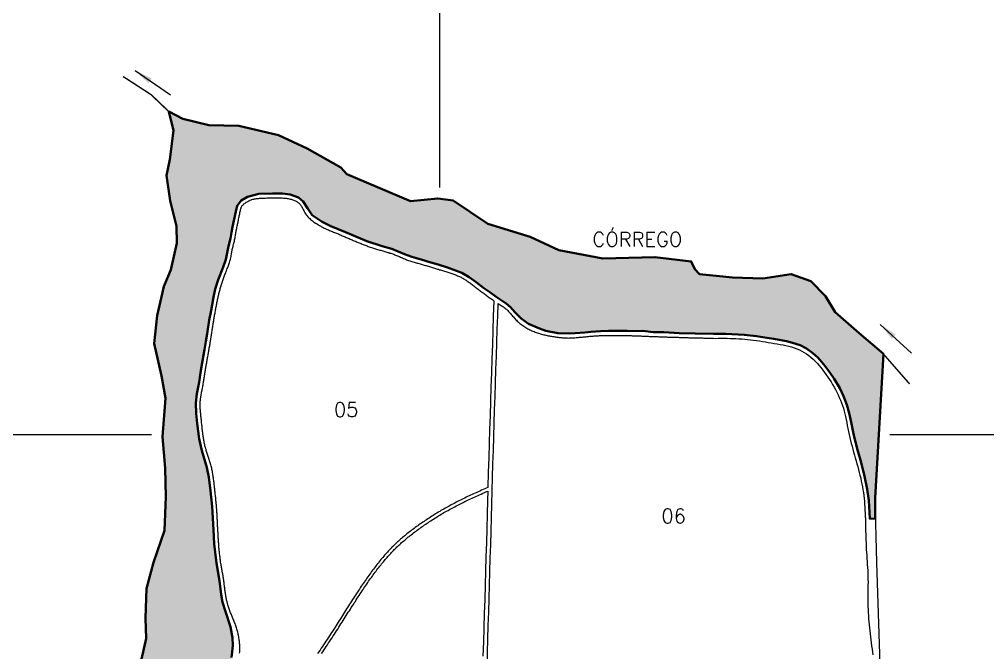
# Model space of a CAD drawing. Header units: millimetres. Extents: x 739154 to 742304, y 7812308 to 7816763.
# Drawn here: x 740225 to 741549, y 7814902 to 7815768 of the extents above; entities that cross this region are included whole.
import ezdxf
from ezdxf.enums import TextEntityAlignment as Align

# ---------------------------------------------------------------- set-up
doc = ezdxf.new("R2010")
doc.units = ezdxf.units.MM
doc.linetypes.add('CONTINUO', pattern=[0])
doc.layers.add('01140000038', color=1, linetype='Continuous', lineweight=25)
doc.layers.add('RESERVA', color=3, linetype='Continuous', lineweight=40)
for name, color, linetype in [('0114000038004', 5, 'Continuous'), ('0114000038005', 5, 'Continuous'), ('0114000038006', 5, 'Continuous'), ('CORREGO', 5, 'Continuous'), ('MALHA', 8, 'Continuous'), ('TEXTO DIVERSOS', 7, 'Continuous'), ('TEXTO_NUN_TAL', 7, 'Continuous')]:
    doc.layers.add(name, color=color, linetype=linetype)
doc.styles.add('Simplex', font='simplex.shx')
doc.styles.get("Standard").update_dxf_attribs({"font": 'arial.ttf'})
doc.dimstyles.new('ISO-25', dxfattribs={"dimtxt": 2.5, "dimasz": 2.5, "dimexe": 1.25, "dimexo": 0.625, "dimtad": 1, "dimtxsty": 'Standard', "dimcen": 2.5, "dimadec": 0, "dimazin": 0, "dimtfac": 1, "dimtmove": 0, "dimatfit": 3, "dimfxl": 1, "dimarcsym": 0})

msp = doc.modelspace()

# ---------------------------------------------------------------- hatches: boundary and pattern name
at = {"layer": 'RESERVA', "linetype": 'Continuous'}
h = msp.add_hatch(dxfattribs=at)
h.set_pattern_fill('GRASS', color=256, scale=30, style=0)
h.set_pattern_definition([(90, (-49.622, -43.414), (-21.21320343, 21.21320343), [5.625, -36.80140689]), (45, (-49.622, -43.414), (-21.21320344, 21.21320344), [5.625, -24.375]), (135, (-49.622, -43.414), (-21.21320344, -21.21320344), [5.625, -24.375])])
h.paths.add_polyline_path([(740865.5, 7815488.3), (740818.4, 7815520.2), (740797.2, 7815523), (740759.7, 7815519.2), (740673.1, 7815556), (740664.9, 7815565.5), (740618.8, 7815591.5), (740579.6, 7815609.4), (740525.4, 7815622.4), (740484.1, 7815623.4), (740448.5, 7815632.1), (740429.4, 7815641.9), (740435.9, 7815615.8), (740431.1, 7815576.4), (740426.4, 7815554.6), (740431.4, 7815519.7), (740440.1, 7815485.1), (740440.7, 7815461.9), (740432.3, 7815425.6), (740422.6, 7815402.5), (740418.1, 7815382.6), (740413.6, 7815362.8), (740409.5, 7815324.7), (740419.7, 7815280.3), (740424.8, 7815249.7), (740420.7, 7815196.8), (740424.7, 7815154.2), (740425.3, 7815114.8), (740423.4, 7815068.9), (740408.7, 7815025.2), (740399.2, 7814989.6), (740397.5, 7814949), (740398.5, 7814921.1), (740392.3, 7814892.8), (740386.4, 7814856.3), (740372.7, 7814821.1), (740361, 7814777), (740348.7, 7814726.3), (740357.7, 7814717.4), (740409.7, 7814702.4), (740392.6, 7814689.5), (740382.4, 7814678.7), (740379.5, 7814666.8), (740369.3, 7814635.7), (740362.5, 7814622.7), (740351.2, 7814608.6), (740344.4, 7814603.5), (740337.9, 7814601), (740278.8, 7814253.9), (740285.8, 7814275.9), (740291.4, 7814289.7), (740295, 7814298.5), (740305, 7814310.1), (740315.2, 7814318.4), (740333, 7814327.1), (740350.6, 7814335.1), (740363.2, 7814340.8), (740379.6, 7814348.1), (740388.3, 7814351.6), (740397, 7814355), (740404.4, 7814360.4), (740409.9, 7814368), (740413.6, 7814376.6), (740414.2, 7814385.8), (740408.1, 7814408.2), (740407.2, 7814417.5), (740404.8, 7814457.1), (740404.4, 7814476), (740403.9, 7814489.4), (740399.8, 7814510.5), (740391.2, 7814536.4), (740386.8, 7814555.3), (740386.1, 7814565.3), (740384.5, 7814582.5), (740384.9, 7814593.6), (740386, 7814603.7), (740387.5, 7814613.3), (740391.4, 7814622.6), (740394.8, 7814631.3), (740400.8, 7814643.3), (740408.2, 7814654), (740415, 7814662.1), (740422.6, 7814667.4), (740428.3, 7814672.8), (740432.5, 7814676.5), (740436.4, 7814680.2), (740442.1, 7814685.9), (740447.2, 7814692.2), (740451.6, 7814698.9), (740453.8, 7814709.3), (740454.5, 7814717.9), (740454.2, 7814722.8), (740453.6, 7814730.8), (740453.2, 7814738.9), (740453.2, 7814744.3), (740453.7, 7814752.4), (740456.1, 7814760.1), (740466.8, 7814781.9), (740478.7, 7814802.9), (740488.3, 7814819.2), (740495.2, 7814834.9), (740500.2, 7814846.2), (740505.4, 7814856.8), (740509.2, 7814865.9), (740513.2, 7814879.8), (740515.3, 7814895.2), (740516.3, 7814902.6), (740517.1, 7814912.2), (740516.5, 7814922), (740513.7, 7814937.2), (740507, 7814958.1), (740503.1, 7814971), (740501.1, 7814981.5), (740498.6, 7815000.2), (740494.6, 7815024.1), (740491.7, 7815050.8), (740490.5, 7815069.6), (740489.7, 7815085.8), (740488.7, 7815101.9), (740486.5, 7815123.3), (740484.2, 7815142), (740481.7, 7815155.2), (740474.5, 7815178.3), (740471, 7815194.1), (740468.5, 7815215.4), (740467.1, 7815228.9), (740466.5, 7815243.1), (740467.8, 7815255.7), (740470.8, 7815271.6), (740473.4, 7815287.5), (740477.1, 7815308.7), (740478.5, 7815316.6), (740480.3, 7815327.2), (740482, 7815337.9), (740484.9, 7815356.5), (740487.2, 7815369.7), (740488.7, 7815377.7), (740490.8, 7815388.2), (740492.9, 7815398.8), (740497.2, 7815411.6), (740503.8, 7815429.2), (740507.5, 7815439.3), (740511.2, 7815457.8), (740513.7, 7815468.3), (740515.2, 7815476.5), (740516.6, 7815484.1), (740518.8, 7815494.6), (740521, 7815505.2), (740523, 7815513.1), (740528.4, 7815520.1), (740536.9, 7815525.4), (740552.5, 7815529.1), (740571.3, 7815529.9), (740585, 7815529.7), (740595.6, 7815528.3), (740607, 7815524.4), (740613.3, 7815518.7), (740619, 7815509.7), (740625.7, 7815500.3), (740639, 7815490.9), (740651.1, 7815485), (740661, 7815480.9), (740671, 7815476.8), (740688.3, 7815469.4), (740700.3, 7815464.4), (740721.3, 7815457.7), (740734.2, 7815454), (740751.9, 7815446.8), (740761.7, 7815443), (740774.6, 7815439.3), (740787.5, 7815435.6), (740797.8, 7815432.5), (740810.7, 7815428.5), (740830, 7815421.4), (740840.2, 7815415.4), (740849.5, 7815408.6), (740860.3, 7815400.5), (740868.2, 7815394.7), (740876.9, 7815388.3), (740883.7, 7815383.9), (740890.5, 7815379.5), (740896.6, 7815374.3), (740902.7, 7815367.6), (740911.1, 7815358.9), (740921.4, 7815351.5), (740936.3, 7815345), (740944.9, 7815342.1), (740961.1, 7815338.8), (740976.9, 7815338.2), (740985, 7815338.6), (740998.4, 7815339.8), (741006.4, 7815340.6), (741019.8, 7815341.5), (741030.6, 7815341.8), (741041.5, 7815341.8), (741056.3, 7815342), (741070.9, 7815341.3), (741077.7, 7815341.8), (741091.7, 7815340.2), (741106.4, 7815340.2), (741127.4, 7815339), (741148.9, 7815338.4), (741174.2, 7815337.8), (741191.1, 7815337.8), (741216.1, 7815336.7), (741232.9, 7815334.8), (741247.1, 7815332.6), (741256.8, 7815331), (741264.1, 7815329.8), (741273.9, 7815327.8), (741282.3, 7815325.7), (741292.5, 7815322.2), (741301.1, 7815317.6), (741309.7, 7815311.6), (741316.6, 7815305.4), (741324.9, 7815296.1), (741333.2, 7815285.2), (741339.2, 7815276.4), (741346.6, 7815263.6), (741351.8, 7815252.6), (741356.4, 7815240.6), (741359.7, 7815229.2), (741362.2, 7815216.9), (741364.9, 7815203.6), (741367.3, 7815193.2), (741371.1, 7815179), (741375.9, 7815162), (741380.7, 7815143.4), (741384.3, 7815125.6), (741386.3, 7815109.9), (741387.7, 7815085.1), (741395.2, 7815085), (741395, 7815113.6), (741406.3, 7815310.4), (741373.4, 7815338.9), (741340.5, 7815367.3), (741327.3, 7815389.5), (741307.2, 7815409.8), (741280.5, 7815419.3), (741241.7, 7815413.7), (741200.3, 7815414.7), (741177.7, 7815417), (741155, 7815419.3), (741148.4, 7815426.3), (741143.6, 7815436.9), (741094.1, 7815442.8), (741023, 7815440.9), (740962.8, 7815452.3), (740923.6, 7815470.7)])

# ---------------------------------------------------------------- linework, layer by layer
at = {"layer": '01140000038', "color": 1}
msp.add_lwpolyline([(741402.8, 7814858), (741397.6, 7815025.2), (741395, 7815113.6), (741406.3, 7815310.4), (741373.4, 7815338.9), (741340.5, 7815367.3), (741327.3, 7815389.5), (741307.2, 7815409.8), (741280.5, 7815419.3), (741241.7, 7815413.7), (741200.3, 7815414.7), (741177.7, 7815417), (741155, 7815419.3), (741148.4, 7815426.3), (741143.6, 7815436.9), (741126.2, 7815438.9), (741094.1, 7815442.8), (741023, 7815440.9), (740962.8, 7815452.3), (740923.6, 7815470.7), (740865.5, 7815488.3), (740818.4, 7815520.2), (740797.2, 7815523), (740759.7, 7815519.2), (740673.1, 7815556), (740664.9, 7815565.5), (740618.8, 7815591.5), (740579.6, 7815609.4), (740525.4, 7815622.4), (740484.1, 7815623.4), (740448.5, 7815632.1), (740429.4, 7815641.9), (740435.9, 7815615.8), (740431.1, 7815576.4), (740426.4, 7815554.6), (740431.4, 7815519.7), (740440.1, 7815485.1), (740440.7, 7815461.9), (740436.5, 7815443.7), (740432.3, 7815425.6), (740422.6, 7815402.5), (740418.1, 7815382.6), (740413.6, 7815362.8), (740409.5, 7815324.7), (740419.7, 7815280.3), (740424.8, 7815249.7), (740420.7, 7815196.8), (740424.7, 7815154.2), (740425.3, 7815114.8), (740423.4, 7815068.9), (740408.7, 7815025.2), (740399.2, 7814989.6), (740397.5, 7814949), (740398.5, 7814921.1), (740392.3, 7814892.8)], dxfattribs=at)
at = {"layer": '0114000038004'}
msp.add_lwpolyline([(740638.2, 7814900.5), (740639.9, 7814902.9), (740641.5, 7814905.4), (740643.2, 7814907.8), (740644.8, 7814910.2), (740646.4, 7814912.6), (740648, 7814915.1), (740649.6, 7814917.5), (740651.2, 7814919.9), (740652.7, 7814922.3), (740654.3, 7814924.7), (740655.8, 7814927.1), (740657.4, 7814929.5), (740658.9, 7814931.8), (740660.4, 7814934.2), (740661.9, 7814936.5), (740663.4, 7814938.9), (740664.9, 7814941.2), (740666.3, 7814943.5), (740667.8, 7814945.8), (740669.2, 7814948.1), (740670.7, 7814950.3), (740672.1, 7814952.6), (740673.5, 7814954.8), (740674.9, 7814957), (740676.3, 7814959.2), (740677.7, 7814961.4), (740679, 7814963.5), (740680.4, 7814965.7), (740681.8, 7814967.8), (740683.1, 7814969.9), (740684.5, 7814972), (740685.8, 7814974.1), (740687.1, 7814976.2), (740688.5, 7814978.2), (740689.8, 7814980.2), (740691.1, 7814982.2), (740692.4, 7814984.2), (740693.7, 7814986.2), (740695, 7814988.1), (740696.3, 7814990.1), (740697.6, 7814992), (740698.9, 7814993.9), (740700.2, 7814995.7), (740701.4, 7814997.6), (740702.7, 7814999.4), (740704, 7815001.3), (740705.3, 7815003.1), (740706.5, 7815004.8), (740707.8, 7815006.6), (740709.1, 7815008.4), (740710.3, 7815010.1), (740711.6, 7815011.8), (740712.9, 7815013.5), (740714.1, 7815015.1), (740715.4, 7815016.8), (740716.6, 7815018.4), (740717.9, 7815020), (740719.2, 7815021.6), (740720.4, 7815023.2), (740721.7, 7815024.7), (740722.9, 7815026.2), (740724.2, 7815027.7), (740725.4, 7815029.2), (740726.7, 7815030.7), (740727.9, 7815032.1), (740729.1, 7815033.5), (740730.4, 7815034.9), (740731.6, 7815036.3), (740732.8, 7815037.6), (740734.1, 7815038.9), (740735.3, 7815040.2), (740736.5, 7815041.5), (740737.8, 7815042.8), (740739, 7815044), (740740.2, 7815045.2), (740741.4, 7815046.4), (740742.7, 7815047.6), (740743.9, 7815048.7), (740745.2, 7815049.9), (740746.5, 7815051.1), (740747.8, 7815052.3), (740749.2, 7815053.5), (740750.6, 7815054.7), (740752, 7815055.9), (740753.5, 7815057.1), (740754.9, 7815058.3), (740756.4, 7815059.6), (740757.9, 7815060.8), (740759.5, 7815062), (740761, 7815063.2), (740762.6, 7815064.5), (740764.2, 7815065.7), (740765.9, 7815066.9), (740767.5, 7815068.2), (740769.1, 7815069.4), (740770.8, 7815070.6), (740772.5, 7815071.8), (740774.1, 7815073), (740775.8, 7815074.2), (740777.5, 7815075.4), (740779.2, 7815076.5), (740780.9, 7815077.7), (740782.6, 7815078.9), (740784.3, 7815080), (740786.1, 7815081.2), (740787.8, 7815082.3), (740789.6, 7815083.4), (740791.3, 7815084.6), (740793.1, 7815085.7), (740794.9, 7815086.8), (740796.6, 7815087.9), (740798.4, 7815089), (740800.2, 7815090.1), (740802, 7815091.1), (740803.8, 7815092.2), (740805.7, 7815093.3), (740807.5, 7815094.3), (740809.3, 7815095.4), (740811.2, 7815096.4), (740813.1, 7815097.5), (740814.9, 7815098.5), (740816.8, 7815099.5), (740818.7, 7815100.5), (740820.6, 7815101.5), (740822.5, 7815102.5), (740824.4, 7815103.5), (740826.3, 7815104.5), (740828.2, 7815105.5), (740830.1, 7815106.5), (740832.1, 7815107.4), (740834, 7815108.4), (740836, 7815109.3), (740837.9, 7815110.3), (740839.9, 7815111.2), (740842, 7815112.2), (740844, 7815113.1), (740846, 7815114.1), (740848.1, 7815115), (740850.2, 7815116), (740852.3, 7815116.9), (740854.4, 7815117.9), (740856.5, 7815118.8), (740858.7, 7815119.8), (740860.9, 7815120.7), (740863, 7815121.7), (740865.6, 7815122.8), (740865.2, 7815110.2), (740864.6, 7815090.8), (740864.1, 7815071.5), (740863.6, 7815052.1), (740863, 7815032.8), (740862.5, 7815013.4), (740861.9, 7814994), (740861.3, 7814974.7), (740860.8, 7814955.3), (740860.2, 7814936), (740859.6, 7814916.6), (740859, 7814897.2)], dxfattribs=at)
at = {"layer": '0114000038005'}
msp.add_lwpolyline([(740526.2, 7814901.1), (740526.4, 7814902.8), (740526.6, 7814904.5), (740526.7, 7814906.3), (740526.7, 7814907.9), (740526.7, 7814909.6), (740526.6, 7814911.2), (740526.5, 7814912.8), (740526.3, 7814914.4), (740526.2, 7814915.9), (740526, 7814917.4), (740525.8, 7814918.9), (740525.6, 7814920.5), (740525.4, 7814922), (740525.1, 7814923.5), (740524.8, 7814925.1), (740524.5, 7814926.6), (740524.2, 7814928.1), (740523.8, 7814929.7), (740523.4, 7814931.2), (740523, 7814932.7), (740522.6, 7814934.2), (740522.1, 7814935.7), (740521.6, 7814937.2), (740521.1, 7814938.6), (740520.6, 7814940.1), (740520, 7814941.5), (740519.5, 7814942.9), (740518.9, 7814944.3), (740518.4, 7814945.7), (740517.8, 7814947), (740517.2, 7814948.4), (740516.7, 7814949.8), (740516.2, 7814951.1), (740515.6, 7814952.5), (740515.1, 7814953.8), (740514.6, 7814955.1), (740514, 7814956.5), (740513.5, 7814957.8), (740513, 7814959.1), (740512.6, 7814960.5), (740512.1, 7814961.8), (740511.6, 7814963.2), (740511.2, 7814964.5), (740510.8, 7814965.8), (740510.4, 7814967.2), (740509.8, 7814969.2), (740509.8, 7814969.2), (740509.2, 7814971.2), (740508.9, 7814972.5), (740508.6, 7814973.8), (740508.3, 7814975.2), (740508, 7814976.5), (740507.8, 7814977.9), (740507.5, 7814979.2), (740507.3, 7814980.6), (740507, 7814982), (740506.8, 7814983.4), (740506.6, 7814984.8), (740506.4, 7814986.2), (740506.2, 7814987.6), (740506.1, 7814989.1), (740505.9, 7814990.5), (740505.7, 7814992), (740505.5, 7814993.4), (740505.3, 7814994.9), (740505.2, 7814996.4), (740505, 7814997.8), (740504.8, 7814999.3), (740504.6, 7815000.8), (740504.4, 7815002.3), (740504.2, 7815003.8), (740503.9, 7815005.3), (740503.7, 7815006.7), (740503.4, 7815008.2), (740503.2, 7815009.7), (740502.9, 7815011.2), (740502.6, 7815012.6), (740502.4, 7815014), (740502.1, 7815015.5), (740501.9, 7815016.9), (740501.6, 7815018.3), (740501.4, 7815019.7), (740501.1, 7815021.2), (740500.9, 7815022.6), (740500.7, 7815024), (740500.4, 7815025.4), (740500.2, 7815026.8), (740500, 7815028.2), (740499.8, 7815029.6), (740499.7, 7815031.1), (740499.5, 7815032.5), (740499.3, 7815033.9), (740499.1, 7815035.3), (740499, 7815036.8), (740498.8, 7815038.2), (740498.7, 7815039.6), (740498.5, 7815041.1), (740498.4, 7815042.5), (740498.3, 7815043.9), (740498.1, 7815045.4), (740498, 7815046.8), (740497.9, 7815048.2), (740497.8, 7815049.7), (740497.7, 7815051.1), (740497.6, 7815052.6), (740497.5, 7815054), (740497.4, 7815055.5), (740497.3, 7815056.9), (740497.2, 7815058.4), (740497.1, 7815059.8), (740497, 7815061.3), (740496.9, 7815062.7), (740496.8, 7815064.2), (740496.8, 7815065.6), (740496.7, 7815067.1), (740496.6, 7815068.6), (740496.5, 7815070), (740496.5, 7815071.5), (740496.4, 7815072.9), (740496.3, 7815074.4), (740496.2, 7815075.9), (740496.2, 7815077.3), (740496.1, 7815078.8), (740496, 7815080.2), (740495.9, 7815081.7), (740495.9, 7815083.2), (740495.8, 7815084.6), (740495.7, 7815086.1), (740495.6, 7815087.6), (740495.5, 7815089), (740495.5, 7815090.5), (740495.4, 7815092), (740495.3, 7815093.5), (740495.2, 7815094.9), (740495.1, 7815096.4), (740495, 7815097.9), (740494.9, 7815099.4), (740494.8, 7815100.8), (740494.7, 7815102.3), (740494.5, 7815103.8), (740494.4, 7815105.3), (740494.3, 7815106.7), (740494.2, 7815108.2), (740494, 7815109.7), (740493.9, 7815111.2), (740493.7, 7815112.6), (740493.6, 7815114.1), (740493.4, 7815115.6), (740493.3, 7815117), (740493.1, 7815118.5), (740492.9, 7815120), (740492.8, 7815121.4), (740492.6, 7815122.9), (740492.4, 7815124.3), (740492.3, 7815125.8), (740492.1, 7815127.3), (740491.9, 7815128.7), (740491.8, 7815130.2), (740491.6, 7815131.6), (740491.4, 7815133.1), (740491.3, 7815134.6), (740491.1, 7815136), (740490.9, 7815137.5), (740490.7, 7815139), (740490.5, 7815140.5), (740490.3, 7815142), (740490.1, 7815143.5), (740489.9, 7815145), (740489.6, 7815146.5), (740489.4, 7815148), (740489.1, 7815149.5), (740488.8, 7815151), (740488.5, 7815152.5), (740488.2, 7815154), (740487.8, 7815155.5), (740487.4, 7815157), (740487, 7815158.5), (740486.6, 7815160), (740486.2, 7815161.5), (740485.7, 7815162.9), (740485.3, 7815164.4), (740484.8, 7815165.8), (740484.3, 7815167.2), (740483.9, 7815168.6), (740483.4, 7815170), (740482.9, 7815171.4), (740482.5, 7815172.7), (740482, 7815174.1), (740481.6, 7815175.4), (740481.2, 7815176.8), (740480.8, 7815178.1), (740480.4, 7815179.5), (740480, 7815180.8), (740479.6, 7815182.2), (740479.3, 7815183.5), (740478.9, 7815184.9), (740478.6, 7815186.3), (740478.3, 7815187.6), (740478, 7815189), (740477.7, 7815190.4), (740477.5, 7815191.8), (740477.2, 7815193.2), (740477, 7815194.5), (740476.8, 7815195.9), (740476.6, 7815197.3), (740476.4, 7815198.7), (740476.2, 7815200.1), (740476, 7815201.5), (740475.8, 7815202.9), (740475.6, 7815204.3), (740475.5, 7815205.8), (740475.3, 7815207.2), (740475.2, 7815208.7), (740475, 7815210.1), (740474.9, 7815211.6), (740474.7, 7815213), (740474.6, 7815214.5), (740474.4, 7815216), (740474.3, 7815217.4), (740474.1, 7815218.9), (740474, 7815220.4), (740473.8, 7815221.8), (740473.6, 7815223.3), (740473.5, 7815224.7), (740473.3, 7815226.2), (740473.2, 7815227.6), (740473.1, 7815229.1), (740472.9, 7815230.5), (740472.8, 7815231.9), (740472.7, 7815233.3), (740472.6, 7815234.7), (740472.6, 7815236.1), (740472.5, 7815237.5), (740472.5, 7815238.9), (740472.4, 7815240.3), (740472.4, 7815241.6), (740472.5, 7815243), (740472.5, 7815244.3), (740472.6, 7815245.7), (740472.7, 7815247), (740472.8, 7815248.3), (740473, 7815249.7), (740473.1, 7815251), (740473.3, 7815252.3), (740473.6, 7815253.7), (740473.8, 7815255.1), (740474.1, 7815256.5), (740474.4, 7815257.9), (740474.6, 7815259.3), (740474.9, 7815260.7), (740475.2, 7815262.2), (740475.5, 7815263.7), (740475.8, 7815265.2), (740476.1, 7815266.6), (740476.3, 7815268.1), (740476.6, 7815269.6), (740476.8, 7815271.1), (740477, 7815272.5), (740477.3, 7815274), (740477.5, 7815275.4), (740477.7, 7815276.9), (740477.9, 7815278.3), (740478.2, 7815279.7), (740478.4, 7815281.2), (740478.6, 7815282.6), (740478.9, 7815284), (740479.1, 7815285.5), (740479.4, 7815286.9), (740479.6, 7815288.3), (740479.8, 7815289.8), (740480.1, 7815291.2), (740480.3, 7815292.7), (740480.6, 7815294.1), (740480.8, 7815295.5), (740481.1, 7815297), (740481.3, 7815298.4), (740481.6, 7815299.8), (740481.8, 7815301.3), (740482.1, 7815302.7), (740482.4, 7815304.2), (740482.6, 7815305.6), (740482.9, 7815307), (740483.1, 7815308.5), (740483.4, 7815309.9), (740483.6, 7815311.4), (740483.9, 7815312.8), (740484.1, 7815314.3), (740484.4, 7815315.7), (740484.6, 7815317.1), (740484.9, 7815318.6), (740485.1, 7815320), (740485.4, 7815321.5), (740485.6, 7815322.9), (740485.9, 7815324.4), (740486.1, 7815325.8), (740486.4, 7815327.3), (740486.6, 7815328.7), (740486.8, 7815330.2), (740487.1, 7815331.6), (740487.3, 7815333.1), (740487.5, 7815334.5), (740487.8, 7815336), (740488, 7815337.4), (740488.2, 7815338.9), (740488.5, 7815340.3), (740488.7, 7815341.8), (740488.9, 7815343.2), (740489.1, 7815344.7), (740489.4, 7815346.1), (740489.6, 7815347.6), (740489.8, 7815349), (740490.1, 7815350.5), (740490.3, 7815351.9), (740490.5, 7815353.3), (740490.8, 7815354.8), (740491, 7815356.2), (740491.2, 7815357.7), (740491.5, 7815359.1), (740491.7, 7815360.5), (740491.9, 7815362), (740492.2, 7815363.4), (740492.4, 7815364.8), (740492.7, 7815366.3), (740492.9, 7815367.7), (740493.2, 7815369.1), (740493.4, 7815370.5), (740493.7, 7815372), (740493.9, 7815373.4), (740494.2, 7815374.8), (740494.5, 7815376.2), (740494.8, 7815377.6), (740495, 7815379.1), (740495.3, 7815380.5), (740495.6, 7815381.9), (740495.9, 7815383.3), (740496.2, 7815384.7), (740496.5, 7815386.1), (740496.8, 7815387.5), (740497.1, 7815388.9), (740497.5, 7815390.3), (740497.8, 7815391.7), (740498.1, 7815393.1), (740498.5, 7815394.5), (740498.8, 7815395.9), (740499.2, 7815397.3), (740499.5, 7815398.7), (740499.9, 7815400), (740500.3, 7815401.4), (740500.7, 7815402.8), (740501.1, 7815404.1), (740501.5, 7815405.5), (740501.9, 7815406.8), (740502.4, 7815408.2), (740502.8, 7815409.5), (740503.3, 7815410.8), (740503.7, 7815412.2), (740504.2, 7815413.5), (740504.7, 7815414.8), (740505.2, 7815416.2), (740505.7, 7815417.5), (740506.2, 7815418.8), (740506.8, 7815420.2), (740507.3, 7815421.5), (740507.8, 7815422.9), (740508.4, 7815424.3), (740508.9, 7815425.6), (740509.4, 7815427), (740510, 7815428.4), (740510.5, 7815429.8), (740511.1, 7815431.2), (740511.6, 7815432.6), (740512.1, 7815434.1), (740512.6, 7815435.6), (740513.1, 7815437.1), (740513.6, 7815438.7), (740514, 7815440.2), (740514.4, 7815441.8), (740514.7, 7815443.5), (740514.9, 7815445.1), (740515.2, 7815446.7), (740515.3, 7815448.2), (740515.5, 7815449.5), (740515.7, 7815450.8), (740515.9, 7815451.9), (740516.2, 7815453.2), (740516.5, 7815454.5), (740516.9, 7815455.8), (740517.3, 7815457.3), (740517.7, 7815458.8), (740518.1, 7815460.3), (740518.5, 7815461.8), (740518.8, 7815463.3), (740519.1, 7815464.8), (740519.4, 7815466.3), (740519.7, 7815467.8), (740520, 7815469.2), (740520.3, 7815470.7), (740520.5, 7815472.2), (740520.8, 7815473.6), (740521, 7815475), (740521.3, 7815476.5), (740521.5, 7815477.9), (740521.8, 7815479.3), (740522.1, 7815480.7), (740522.3, 7815482.1), (740522.6, 7815483.5), (740522.9, 7815484.9), (740523.2, 7815486.3), (740523.5, 7815487.7), (740523.8, 7815489.1), (740524.1, 7815490.5), (740524.4, 7815492), (740524.7, 7815493.4), (740525, 7815494.8), (740525.3, 7815496.3), (740525.6, 7815497.7), (740525.9, 7815499.2), (740526.2, 7815500.6), (740526.5, 7815502.1), (740526.8, 7815503.6), (740527.1, 7815505), (740527.4, 7815506.5), (740527.7, 7815507.8), (740528, 7815509), (740528.3, 7815510), (740528.6, 7815511), (740529, 7815511.7), (740529.4, 7815512.4), (740530, 7815513.2), (740530.7, 7815513.9), (740531.5, 7815514.7), (740532.3, 7815515.5), (740533.3, 7815516.2), (740534.4, 7815517), (740535.4, 7815517.7), (740536.5, 7815518.4), (740537.6, 7815519), (740538.7, 7815519.6), (740540.9, 7815520.6), (740542.1, 7815521.1), (740543.2, 7815521.5), (740544.4, 7815521.8), (740545.6, 7815522.1), (740546.8, 7815522.4), (740548, 7815522.6), (740549.3, 7815522.8), (740550.6, 7815522.9), (740552, 7815523.1), (740553.4, 7815523.2), (740554.7, 7815523.3), (740556.2, 7815523.4), (740557.6, 7815523.4), (740559, 7815523.5), (740560.5, 7815523.6), (740561.9, 7815523.6), (740563.3, 7815523.7), (740564.8, 7815523.7), (740566.2, 7815523.7), (740567.7, 7815523.8), (740569.1, 7815523.8), (740570.6, 7815523.8), (740572.1, 7815523.9), (740573.5, 7815523.9), (740574.9, 7815523.9), (740576.3, 7815523.9), (740577.8, 7815523.9), (740579.2, 7815523.9), (740580.6, 7815523.9), (740582, 7815523.9), (740583.3, 7815523.8), (740584.7, 7815523.7), (740586.1, 7815523.6), (740587.5, 7815523.5), (740588.8, 7815523.4), (740590.1, 7815523.2), (740591.5, 7815523), (740592.8, 7815522.8), (740594.1, 7815522.5), (740595.3, 7815522.2), (740596.6, 7815521.9), (740597.8, 7815521.6), (740599, 7815521.2), (740600.2, 7815520.7), (740601.4, 7815520.3), (740602.5, 7815519.8), (740603.5, 7815519.3), (740604.5, 7815518.7), (740605.5, 7815518.1), (740606.3, 7815517.4), (740607.2, 7815516.7), (740608, 7815516), (740608.8, 7815515.2), (740609.5, 7815514.3), (740610.2, 7815513.4), (740610.8, 7815512.4), (740611.4, 7815511.4), (740612, 7815510.3), (740612.6, 7815509.1), (740613.3, 7815507.8), (740613.9, 7815506.4), (740614.7, 7815505), (740615.5, 7815503.5), (740616.4, 7815502.1), (740617.4, 7815500.6), (740618.5, 7815499.1), (740619.7, 7815497.8), (740620.9, 7815496.5), (740622.1, 7815495.4), (740623.4, 7815494.2), (740624.7, 7815493.2), (740626, 7815492.2), (740627.4, 7815491.2), (740628.7, 7815490.3), (740630, 7815489.4), (740631.3, 7815488.6), (740632.7, 7815487.8), (740634, 7815486.9), (740635.3, 7815486.2), (740636.7, 7815485.4), (740638, 7815484.7), (740639.4, 7815483.9), (740640.7, 7815483.2), (740642.1, 7815482.5), (740643.5, 7815481.9), (740644.8, 7815481.2), (740646.2, 7815480.6), (740647.6, 7815479.9), (740649, 7815479.3), (740650.4, 7815478.8), (740651.8, 7815478.2), (740653.2, 7815477.6), (740654.6, 7815477.1), (740655.9, 7815476.5), (740657.3, 7815476), (740658.7, 7815475.4), (740660, 7815474.9), (740661.3, 7815474.4), (740662.7, 7815473.8), (740664, 7815473.3), (740665.3, 7815472.7), (740666.7, 7815472.1), (740668, 7815471.6), (740669.3, 7815471), (740670.6, 7815470.4), (740672, 7815469.8), (740673.3, 7815469.3), (740674.7, 7815468.7), (740676, 7815468.1), (740677.3, 7815467.5), (740678.7, 7815466.9), (740680, 7815466.3), (740681.4, 7815465.7), (740682.8, 7815465.2), (740684.1, 7815464.6), (740685.5, 7815464), (740686.9, 7815463.4), (740688.2, 7815462.9), (740689.6, 7815462.3), (740691, 7815461.8), (740692.4, 7815461.2), (740693.8, 7815460.7), (740695.2, 7815460.1), (740696.6, 7815459.6), (740698, 7815459.1), (740699.4, 7815458.6), (740700.8, 7815458), (740702.2, 7815457.5), (740703.6, 7815457), (740705, 7815456.5), (740706.4, 7815456.1), (740707.8, 7815455.6), (740709.2, 7815455.1), (740710.7, 7815454.7), (740712.1, 7815454.2), (740713.5, 7815453.8), (740715, 7815453.3), (740716.4, 7815452.9), (740717.8, 7815452.5), (740719.3, 7815452.1), (740720.7, 7815451.7), (740722.1, 7815451.3), (740723.5, 7815450.9), (740724.9, 7815450.5), (740726.3, 7815450.1), (740727.7, 7815449.7), (740729, 7815449.3), (740730.4, 7815448.9), (740731.7, 7815448.4), (740733.1, 7815448), (740734.4, 7815447.6), (740735.7, 7815447.1), (740737, 7815446.6), (740738.3, 7815446.1), (740739.5, 7815445.6), (740740.8, 7815445.1), (740742.1, 7815444.5), (740743.4, 7815443.9), (740744.8, 7815443.4), (740746.1, 7815442.8), (740747.4, 7815442.2), (740748.8, 7815441.6), (740750.2, 7815441), (740751.6, 7815440.4), (740753, 7815439.8), (740754.4, 7815439.2), (740755.9, 7815438.7), (740757.4, 7815438.1), (740758.8, 7815437.6), (740760.3, 7815437.2), (740761.8, 7815436.7), (740763.2, 7815436.3), (740764.7, 7815435.8), (740766.1, 7815435.4), (740767.6, 7815435), (740769, 7815434.6), (740770.4, 7815434.3), (740771.8, 7815433.9), (740773.2, 7815433.5), (740774.6, 7815433.1), (740776, 7815432.7), (740777.4, 7815432.3), (740778.8, 7815431.9), (740780.2, 7815431.5), (740781.5, 7815431.1), (740782.9, 7815430.7), (740784.3, 7815430.3), (740785.7, 7815429.9), (740787.1, 7815429.4), (740788.5, 7815429), (740789.9, 7815428.6), (740791.3, 7815428.2), (740792.7, 7815427.8), (740794.1, 7815427.3), (740795.5, 7815426.9), (740796.9, 7815426.5), (740798.2, 7815426.1), (740799.6, 7815425.6), (740801, 7815425.2), (740802.4, 7815424.8), (740803.8, 7815424.3), (740805.2, 7815423.9), (740806.6, 7815423.4), (740808, 7815423), (740809.4, 7815422.6), (740810.8, 7815422.1), (740812.2, 7815421.7), (740813.6, 7815421.2), (740815, 7815420.8), (740816.3, 7815420.3), (740817.7, 7815419.9), (740819, 7815419.4), (740820.3, 7815418.9), (740821.6, 7815418.4), (740822.9, 7815417.9), (740824.2, 7815417.4), (740825.4, 7815416.9), (740826.7, 7815416.3), (740827.9, 7815415.8), (740829.1, 7815415.2), (740830.2, 7815414.6), (740831.4, 7815413.9), (740832.5, 7815413.3), (740833.7, 7815412.6), (740834.8, 7815411.8), (740836, 7815411.1), (740837.1, 7815410.3), (740838.2, 7815409.5), (740839.4, 7815408.7), (740840.5, 7815407.9), (740841.7, 7815407), (740842.8, 7815406.1), (740844, 7815405.3), (740845.2, 7815404.4), (740846.3, 7815403.5), (740847.5, 7815402.6), (740848.7, 7815401.7), (740849.9, 7815400.8), (740851, 7815399.9), (740852.2, 7815399), (740853.4, 7815398.2), (740854.6, 7815397.3), (740855.8, 7815396.4), (740856.9, 7815395.5), (740858.1, 7815394.7), (740859.3, 7815393.8), (740860.5, 7815392.9), (740861.7, 7815392.1), (740862.8, 7815391.2), (740864, 7815390.3), (740865.2, 7815389.5), (740866.3, 7815388.6), (740867.5, 7815387.7), (740868.7, 7815386.8), (740869.9, 7815386), (740871.1, 7815385.1), (740872.3, 7815384.2), (740873.9, 7815383.1), (740873.1, 7815361.9), (740872.5, 7815342.6), (740871.8, 7815323.2), (740871.2, 7815303.8), (740870.5, 7815284.5), (740869.9, 7815265.1), (740869.3, 7815245.7), (740868.7, 7815226.4), (740868.1, 7815207), (740867.5, 7815187.7), (740866.9, 7815168.3), (740866.3, 7815148.9), (740865.7, 7815127.7), (740863.5, 7815126.7), (740861.3, 7815125.8), (740859.1, 7815124.8), (740856.9, 7815123.9), (740854.7, 7815122.9), (740852.6, 7815122), (740850.5, 7815121), (740848.3, 7815120), (740846.2, 7815119.1), (740844.2, 7815118.1), (740842.1, 7815117.2), (740840.1, 7815116.2), (740838, 7815115.3), (740836, 7815114.3), (740834, 7815113.3), (740832, 7815112.4), (740830.1, 7815111.4), (740828.1, 7815110.4), (740826.2, 7815109.5), (740824.2, 7815108.5), (740822.3, 7815107.5), (740820.4, 7815106.5), (740818.5, 7815105.5), (740816.6, 7815104.4), (740814.7, 7815103.4), (740812.8, 7815102.4), (740810.9, 7815101.4), (740809, 7815100.3), (740807.1, 7815099.3), (740805.3, 7815098.2), (740803.4, 7815097.1), (740801.6, 7815096.1), (740799.8, 7815095), (740797.9, 7815093.9), (740796.1, 7815092.8), (740794.3, 7815091.7), (740792.5, 7815090.6), (740790.7, 7815089.4), (740788.9, 7815088.3), (740787.1, 7815087.2), (740785.4, 7815086), (740783.6, 7815084.9), (740781.9, 7815083.7), (740780.1, 7815082.6), (740778.4, 7815081.4), (740776.7, 7815080.2), (740774.9, 7815079), (740773.2, 7815077.8), (740771.5, 7815076.6), (740769.9, 7815075.4), (740768.2, 7815074.2), (740766.5, 7815073), (740764.8, 7815071.7), (740763.2, 7815070.5), (740761.5, 7815069.3), (740759.9, 7815068), (740758.3, 7815066.7), (740756.7, 7815065.5), (740755.1, 7815064.3), (740753.6, 7815063), (740752.1, 7815061.8), (740750.6, 7815060.5), (740749.1, 7815059.3), (740747.7, 7815058.1), (740746.3, 7815056.9), (740744.9, 7815055.6), (740743.5, 7815054.4), (740742.2, 7815053.2), (740740.9, 7815052), (740739.6, 7815050.8), (740738.3, 7815049.6), (740737.1, 7815048.4), (740735.8, 7815047.1), (740734.6, 7815045.9), (740733.3, 7815044.6), (740732.1, 7815043.3), (740730.8, 7815042), (740729.6, 7815040.6), (740728.3, 7815039.3), (740727.1, 7815037.9), (740725.8, 7815036.5), (740724.5, 7815035), (740723.3, 7815033.6), (740722, 7815032.1), (740720.7, 7815030.6), (740719.5, 7815029.1), (740718.2, 7815027.5), (740716.9, 7815026), (740715.7, 7815024.4), (740714.4, 7815022.8), (740713.1, 7815021.2), (740711.9, 7815019.5), (740710.6, 7815017.8), (740709.3, 7815016.2), (740708, 7815014.5), (740706.7, 7815012.7), (740705.5, 7815011), (740704.2, 7815009.2), (740702.9, 7815007.4), (740701.6, 7815005.6), (740700.3, 7815003.8), (740699.1, 7815002), (740697.8, 7815000.1), (740696.5, 7814998.3), (740695.2, 7814996.4), (740693.9, 7814994.5), (740692.6, 7814992.6), (740691.3, 7814990.6), (740690, 7814988.7), (740688.7, 7814986.7), (740687.4, 7814984.7), (740686, 7814982.7), (740684.7, 7814980.6), (740683.4, 7814978.6), (740682.1, 7814976.5), (740680.7, 7814974.4), (740679.4, 7814972.3), (740678, 7814970.2), (740676.7, 7814968.1), (740675.3, 7814965.9), (740673.9, 7814963.8), (740672.5, 7814961.6), (740671.1, 7814959.4), (740669.7, 7814957.2), (740668.3, 7814954.9), (740666.9, 7814952.7), (740665.5, 7814950.4), (740664, 7814948.2), (740662.6, 7814945.9), (740661.1, 7814943.6), (740659.7, 7814941.3), (740658.2, 7814938.9), (740656.7, 7814936.6), (740655.2, 7814934.2), (740653.6, 7814931.9), (740652.1, 7814929.5), (740650.6, 7814927.1), (740649, 7814924.7), (740647.4, 7814922.3), (740645.9, 7814919.9), (740644.3, 7814917.5), (740642.7, 7814915.1), (740641.1, 7814912.7), (740639.5, 7814910.3), (740637.8, 7814907.8), (740636.2, 7814905.4), (740634.6, 7814903), (740632.9, 7814900.6)], dxfattribs=at)
at = {"layer": '0114000038006'}
msp.add_lwpolyline([(740864.6, 7814883.5), (740865.2, 7814902), (740865.7, 7814920.4), (740866.3, 7814938.8), (740866.8, 7814957.2), (740867.4, 7814975.7), (740867.9, 7814994.1), (740868.4, 7815012.5), (740869, 7815031), (740869.5, 7815049.4), (740870, 7815067.8), (740870.5, 7815086.2), (740871, 7815104.7), (740871.6, 7815123.1), (740872.1, 7815141.5), (740872.6, 7815160), (740873.2, 7815178.4), (740873.7, 7815196.8), (740874.3, 7815215.2), (740874.9, 7815233.7), (740875.5, 7815252.1), (740876.1, 7815270.5), (740876.7, 7815288.9), (740877.3, 7815307.4), (740877.9, 7815325.8), (740878.5, 7815344.2), (740879.2, 7815362.6), (740879.7, 7815379.3), (740882.5, 7815377.6), (740883.7, 7815376.8), (740884.8, 7815376.1), (740886, 7815375.3), (740887.1, 7815374.6), (740888.1, 7815373.8), (740889.1, 7815373), (740890, 7815372.2), (740891, 7815371.4), (740891.9, 7815370.5), (740892.9, 7815369.6), (740893.8, 7815368.6), (740894.7, 7815367.6), (740895.7, 7815366.6), (740896.6, 7815365.5), (740897.5, 7815364.4), (740898.5, 7815363.3), (740899.5, 7815362.2), (740900.5, 7815361.1), (740901.5, 7815359.9), (740902.5, 7815358.8), (740903.6, 7815357.6), (740904.7, 7815356.5), (740905.8, 7815355.4), (740907, 7815354.3), (740908.2, 7815353.2), (740909.5, 7815352.1), (740910.7, 7815351.1), (740912, 7815350.1), (740913.3, 7815349.2), (740914.7, 7815348.3), (740916, 7815347.4), (740917.4, 7815346.5), (740918.8, 7815345.7), (740920.2, 7815344.9), (740921.6, 7815344.2), (740923, 7815343.5), (740924.4, 7815342.8), (740925.9, 7815342.1), (740927.3, 7815341.5), (740928.8, 7815340.9), (740930.3, 7815340.3), (740931.7, 7815339.8), (740933.2, 7815339.2), (740934.7, 7815338.7), (740936.2, 7815338.3), (740937.7, 7815337.8), (740939.2, 7815337.4), (740940.7, 7815337), (740942.1, 7815336.6), (740943.6, 7815336.3), (740945.1, 7815335.9), (740946.7, 7815335.6), (740948.2, 7815335.3), (740949.7, 7815335), (740951.2, 7815334.7), (740952.7, 7815334.5), (740954.2, 7815334.2), (740955.7, 7815334), (740957.2, 7815333.8), (740958.6, 7815333.6), (740960.1, 7815333.4), (740961.6, 7815333.2), (740963.1, 7815333), (740964.6, 7815332.8), (740966.1, 7815332.7), (740967.7, 7815332.5), (740969.2, 7815332.4), (740970.8, 7815332.3), (740972.3, 7815332.2), (740973.9, 7815332.2), (740975.5, 7815332.1), (740977.1, 7815332.2), (740978.6, 7815332.2), (740980.2, 7815332.3), (740981.7, 7815332.3), (740983.2, 7815332.4), (740984.7, 7815332.6), (740986.2, 7815332.7), (740987.7, 7815332.8), (740989.2, 7815332.9), (740990.7, 7815333.1), (740992.1, 7815333.2), (740993.6, 7815333.4), (740995.1, 7815333.5), (740996.5, 7815333.6), (740998, 7815333.8), (740999.4, 7815333.9), (741000.9, 7815334.1), (741002.3, 7815334.2), (741003.8, 7815334.3), (741005.2, 7815334.5), (741006.7, 7815334.6), (741008.1, 7815334.7), (741009.5, 7815334.8), (741011, 7815334.9), (741012.4, 7815335), (741013.8, 7815335.1), (741015.3, 7815335.2), (741016.7, 7815335.3), (741018.1, 7815335.4), (741019.6, 7815335.4), (741021, 7815335.5), (741022.4, 7815335.6), (741023.9, 7815335.6), (741025.3, 7815335.7), (741026.7, 7815335.7), (741028.2, 7815335.7), (741029.6, 7815335.8), (741031.1, 7815335.8), (741032.5, 7815335.8), (741034, 7815335.8), (741035.4, 7815335.8), (741036.8, 7815335.8), (741038.3, 7815335.8), (741039.7, 7815335.8), (741041.2, 7815335.8), (741042.6, 7815335.8), (741044.1, 7815335.8), (741045.5, 7815335.8), (741047, 7815335.8), (741048.4, 7815335.7), (741049.9, 7815335.7), (741051.3, 7815335.7), (741052.8, 7815335.6), (741054.2, 7815335.6), (741055.7, 7815335.6), (741057.2, 7815335.5), (741058.6, 7815335.5), (741060.1, 7815335.4), (741061.5, 7815335.4), (741063, 7815335.3), (741064.4, 7815335.3), (741065.9, 7815335.2), (741067.3, 7815335.2), (741068.8, 7815335.1), (741070.3, 7815335.1), (741071.7, 7815335), (741073.2, 7815335), (741074.6, 7815334.9), (741076.1, 7815334.8), (741077.6, 7815334.8), (741079, 7815334.7), (741080.5, 7815334.7), (741081.9, 7815334.6), (741083.4, 7815334.5), (741084.9, 7815334.5), (741086.3, 7815334.4), (741087.8, 7815334.4), (741089.3, 7815334.3), (741090.7, 7815334.2), (741092.2, 7815334.2), (741093.6, 7815334.1), (741095.1, 7815334.1), (741096.6, 7815334), (741098, 7815334), (741099.5, 7815333.9), (741101, 7815333.9), (741102.4, 7815333.8), (741103.9, 7815333.8), (741105.4, 7815333.7), (741106.8, 7815333.7), (741108.3, 7815333.6), (741109.8, 7815333.6), (741111.2, 7815333.5), (741112.7, 7815333.5), (741114.2, 7815333.4), (741115.6, 7815333.4), (741117.1, 7815333.3), (741118.6, 7815333.3), (741120, 7815333.2), (741121.5, 7815333.2), (741122.9, 7815333.1), (741124.4, 7815333.1), (741125.9, 7815333.1), (741127.3, 7815333), (741128.8, 7815333), (741130.3, 7815332.9), (741131.7, 7815332.9), (741133.2, 7815332.8), (741134.7, 7815332.8), (741136.1, 7815332.8), (741137.6, 7815332.7), (741139.1, 7815332.7), (741140.5, 7815332.6), (741142, 7815332.6), (741143.4, 7815332.6), (741144.9, 7815332.5), (741146.4, 7815332.5), (741147.8, 7815332.5), (741149.3, 7815332.4), (741150.8, 7815332.4), (741152.2, 7815332.3), (741153.7, 7815332.3), (741155.2, 7815332.3), (741156.6, 7815332.2), (741158.1, 7815332.2), (741159.5, 7815332.2), (741161, 7815332.1), (741162.5, 7815332.1), (741163.9, 7815332), (741165.4, 7815332), (741166.9, 7815332), (741168.3, 7815331.9), (741169.8, 7815331.9), (741171.3, 7815331.9), (741172.7, 7815331.8), (741174.2, 7815331.8), (741176.3, 7815331.7), (741180.4, 7815331.8), (741184.5, 7815331.8), (741188.6, 7815331.8), (741192.7, 7815331.8), (741196.7, 7815331.7), (741200.8, 7815331.6), (741204.8, 7815331.4), (741208.8, 7815331.2), (741212.8, 7815331), (741216.8, 7815330.6), (741220.8, 7815330.2), (741224.8, 7815329.8), (741228.8, 7815329.3), (741232.9, 7815328.7), (741236.9, 7815328.1), (741240.9, 7815327.5), (741245, 7815326.9), (741249, 7815326.2), (741253.1, 7815325.5), (741257.2, 7815324.8), (741261.3, 7815324.2), (741265.3, 7815323.4), (741269.3, 7815322.7), (741273.2, 7815321.9), (741277.1, 7815321), (741280.8, 7815320), (741284.5, 7815318.8), (741288, 7815317.5), (741291.5, 7815316), (741294.9, 7815314.3), (741298.2, 7815312.4), (741301.4, 7815310.3), (741304.5, 7815308.1), (741307.5, 7815305.7), (741310.3, 7815303.1), (741313.1, 7815300.4), (741315.8, 7815297.6), (741318.4, 7815294.6), (741320.9, 7815291.6), (741323.4, 7815288.4), (741325.8, 7815285.2), (741328.2, 7815281.9), (741330.5, 7815278.6), (741332.7, 7815275.3), (741334.9, 7815272), (741337, 7815268.6), (741339, 7815265.1), (741340.9, 7815261.7), (741342.7, 7815258.1), (741344.4, 7815254.5), (741346.1, 7815250.9), (741347.6, 7815247.3), (741349, 7815243.6), (741350.3, 7815239.8), (741351.6, 7815236), (741352.7, 7815232.2), (741353.7, 7815228.4), (741354.6, 7815224.6), (741355.4, 7815220.6), (741356.2, 7815216.6), (741357, 7815212.6), (741357.7, 7815208.5), (741358.6, 7815204.4), (741359.4, 7815200.3), (741360.4, 7815196.2), (741361.4, 7815192.1), (741362.4, 7815188.1), (741363.5, 7815184.1), (741364.6, 7815180), (741365.7, 7815176.1), (741366.8, 7815172.1), (741368, 7815168.1), (741369.1, 7815164.1), (741370.2, 7815160.2), (741371.3, 7815156.3), (741372.3, 7815152.3), (741373.4, 7815148.4), (741374.3, 7815144.4), (741375.3, 7815140.5), (741376.1, 7815136.5), (741376.9, 7815132.6), (741377.7, 7815128.6), (741378.4, 7815124.7), (741379, 7815120.7), (741379.5, 7815116.8), (741380, 7815112.8), (741380.4, 7815108.8), (741380.7, 7815104.8), (741381, 7815100.7), (741381.2, 7815096.7), (741381.4, 7815092.6), (741381.6, 7815088.5), (741381.7, 7815084.5), (741381.8, 7815080.3), (741381.9, 7815076.2), (741382, 7815072.1), (741382.1, 7815068), (741382.2, 7815063.8), (741382.3, 7815059.7), (741382.4, 7815055.5), (741382.6, 7815051.4), (741382.8, 7815047.2), (741383, 7815043.1), (741383.2, 7815038.9), (741383.5, 7815034.8), (741383.8, 7815030.6), (741384.1, 7815026.5), (741384.4, 7815022.4), (741384.7, 7815018.3), (741384.9, 7815014.3), (741385.1, 7815010.2), (741385.2, 7815006.2), (741385.3, 7815002.2), (741385.4, 7814998.1), (741385.3, 7814994), (741385.3, 7814989.9), (741385.3, 7814985.8), (741385.2, 7814981.7), (741385.2, 7814977.6), (741385.2, 7814973.4), (741385.2, 7814969.2), (741385.3, 7814965), (741385.4, 7814960.8), (741385.6, 7814956.6), (741385.8, 7814952.4), (741386.1, 7814948.3), (741386.4, 7814944.1), (741386.8, 7814939.9), (741387.2, 7814935.8), (741387.6, 7814931.6), (741388.1, 7814927.5), (741388.6, 7814923.3), (741389.1, 7814919.2), (741389.7, 7814915.1), (741390.3, 7814911), (741390.8, 7814906.8), (741391.5, 7814902.7), (741392.1, 7814898.7)], dxfattribs=at)
at = {"layer": 'CORREGO', "linetype": 'CONTINUO', "const_width": 2}
for points in [[(740429.4, 7815641.9), (740405.5, 7815664.8), (740367, 7815689.8)], [(741442.2, 7815269.3), (741406.3, 7815310.4), (741340.5, 7815367.3), (741327.3, 7815389.5), (741307.2, 7815409.8), (741280.5, 7815419.3), (741241.7, 7815413.7), (741200.3, 7815414.7), (741155, 7815419.3), (741148.4, 7815426.3), (741143.6, 7815436.9), (741126.2, 7815438.9), (741094.1, 7815442.8), (741023, 7815440.9), (740962.8, 7815452.3), (740923.6, 7815470.7), (740865.5, 7815488.3), (740818.4, 7815520.2), (740797.2, 7815523), (740759.7, 7815519.2), (740673.1, 7815556), (740664.9, 7815565.5), (740618.8, 7815591.5), (740579.6, 7815609.4), (740525.4, 7815622.4), (740484.1, 7815623.4), (740448.5, 7815632.1), (740429.4, 7815641.9), (740435.9, 7815615.8), (740431.1, 7815576.4), (740426.4, 7815554.6), (740431.4, 7815519.7), (740440.1, 7815485.1), (740440.7, 7815461.9), (740432.3, 7815425.6), (740422.6, 7815402.5), (740413.6, 7815362.8), (740409.5, 7815324.7), (740419.7, 7815280.3), (740424.8, 7815249.7), (740420.7, 7815196.8), (740424.7, 7815154.2), (740425.3, 7815114.8), (740423.4, 7815068.9), (740408.7, 7815025.2), (740399.2, 7814989.6), (740397.5, 7814949), (740398.5, 7814921.1), (740392.3, 7814892.8)]]:
    msp.add_lwpolyline(points, dxfattribs=at)
at = {"layer": 'MALHA', "color": 8}
for p, q in [((740800, 7815537.8), (740800, 7816408.4)), ((739304, 7815200), (740405.9, 7815200)), ((741415, 7815200), (742154, 7815200))]:
    msp.add_line(p, q, dxfattribs=at)
at = {"layer": 'RESERVA', "linetype": 'Continuous', "flags": 128}
msp.add_lwpolyline([(740515.3, 7814895.2), (740516.3, 7814902.6), (740517.1, 7814912.2), (740516.5, 7814922), (740513.7, 7814937.2), (740507, 7814958.1), (740503.1, 7814971), (740501.1, 7814981.5), (740498.6, 7815000.2), (740494.6, 7815024.1), (740491.7, 7815050.8), (740490.5, 7815069.6), (740489.7, 7815085.8), (740488.7, 7815101.9), (740486.5, 7815123.3), (740484.2, 7815142), (740481.7, 7815155.2), (740474.5, 7815178.3), (740471, 7815194.1), (740468.5, 7815215.4), (740467.1, 7815228.9), (740466.5, 7815243.1), (740467.8, 7815255.7), (740470.8, 7815271.6), (740473.4, 7815287.5), (740477.1, 7815308.7), (740478.5, 7815316.6), (740480.3, 7815327.2), (740482, 7815337.9), (740484.9, 7815356.5), (740487.2, 7815369.7), (740488.7, 7815377.7), (740490.8, 7815388.2), (740492.9, 7815398.8), (740497.2, 7815411.6), (740503.8, 7815429.2), (740507.5, 7815439.3), (740511.2, 7815457.8), (740513.7, 7815468.3), (740515.2, 7815476.5), (740516.6, 7815484.1), (740518.8, 7815494.6), (740521, 7815505.2), (740523, 7815513.1), (740528.4, 7815520.1), (740536.9, 7815525.4), (740552.5, 7815529.1), (740571.3, 7815529.9), (740585, 7815529.7), (740595.6, 7815528.3), (740607, 7815524.4), (740613.3, 7815518.7), (740619, 7815509.7), (740625.7, 7815500.3), (740639, 7815490.9), (740651.1, 7815485), (740661, 7815480.9), (740671, 7815476.8), (740688.3, 7815469.4), (740700.3, 7815464.4), (740721.3, 7815457.7), (740734.2, 7815454), (740751.9, 7815446.8), (740761.7, 7815443), (740774.6, 7815439.3), (740787.5, 7815435.6), (740797.8, 7815432.5), (740810.7, 7815428.5), (740830, 7815421.4), (740840.2, 7815415.4), (740849.5, 7815408.6), (740860.3, 7815400.5), (740868.2, 7815394.7), (740876.9, 7815388.3), (740883.7, 7815383.9), (740890.5, 7815379.5), (740896.6, 7815374.3), (740902.7, 7815367.6), (740911.1, 7815358.9), (740921.4, 7815351.5), (740936.3, 7815345), (740944.9, 7815342.1), (740961.1, 7815338.8), (740976.9, 7815338.2), (740985, 7815338.6), (740998.4, 7815339.8), (741006.4, 7815340.6), (741019.8, 7815341.5), (741030.6, 7815341.8), (741041.5, 7815341.8), (741056.3, 7815342), (741070.9, 7815341.3), (741077.7, 7815341.8), (741091.7, 7815340.2), (741106.4, 7815340.2), (741127.4, 7815339), (741148.9, 7815338.4), (741174.2, 7815337.8), (741191.1, 7815337.8), (741216.1, 7815336.7), (741232.9, 7815334.8), (741247.1, 7815332.6), (741256.8, 7815331), (741264.1, 7815329.8), (741273.9, 7815327.8), (741282.3, 7815325.7), (741292.5, 7815322.2), (741301.1, 7815317.6), (741309.7, 7815311.6), (741316.6, 7815305.4), (741324.9, 7815296.1), (741333.2, 7815285.2), (741339.2, 7815276.4), (741346.6, 7815263.6), (741351.8, 7815252.6), (741356.4, 7815240.6), (741359.7, 7815229.2), (741362.2, 7815216.9), (741364.9, 7815203.6), (741367.3, 7815193.2), (741371.1, 7815179), (741375.9, 7815162), (741380.7, 7815143.4), (741384.3, 7815125.6), (741386.3, 7815109.9), (741387.7, 7815085.1), (741395.2, 7815085), (741395, 7815113.6), (741406.3, 7815310.4), (741373.4, 7815338.9), (741340.5, 7815367.3), (741327.3, 7815389.5), (741307.2, 7815409.8), (741280.5, 7815419.3), (741241.7, 7815413.7), (741200.3, 7815414.7), (741177.7, 7815417), (741155, 7815419.3), (741148.4, 7815426.3), (741143.6, 7815436.9), (741094.1, 7815442.8), (741023, 7815440.9), (740962.8, 7815452.3), (740923.6, 7815470.7), (740865.5, 7815488.3), (740818.4, 7815520.2), (740797.2, 7815523), (740759.7, 7815519.2), (740673.1, 7815556), (740664.9, 7815565.5), (740618.8, 7815591.5), (740579.6, 7815609.4), (740525.4, 7815622.4), (740484.1, 7815623.4), (740448.5, 7815632.1), (740429.4, 7815641.9), (740435.9, 7815615.8), (740431.1, 7815576.4), (740426.4, 7815554.6), (740431.4, 7815519.7), (740440.1, 7815485.1), (740440.7, 7815461.9), (740432.3, 7815425.6), (740422.6, 7815402.5), (740418.1, 7815382.6), (740413.6, 7815362.8), (740409.5, 7815324.7), (740419.7, 7815280.3), (740424.8, 7815249.7), (740420.7, 7815196.8), (740424.7, 7815154.2), (740425.3, 7815114.8), (740423.4, 7815068.9), (740408.7, 7815025.2), (740399.2, 7814989.6), (740397.5, 7814949), (740398.5, 7814921.1), (740392.3, 7814892.8)], dxfattribs=at)

# ---------------------------------------------------------------- texts
at = {"layer": 'TEXTO DIVERSOS', "linetype": 'Continuous', "style": 'Simplex'}
msp.add_text('CÓRREGO', height=19.5, dxfattribs=at).set_placement((741008.7, 7815457.3))
at = {"layer": 'TEXTO_NUN_TAL', "linetype": 'Continuous', "style": 'Simplex'}
for s, p in [('05', (740672, 7815234.3)), ('06', (741119.7, 7815088.7))]:
    msp.add_text(s, height=19.5, dxfattribs=at).set_placement(p, align=Align.MIDDLE_CENTER)

# ---------------------------------------------------------------- leaders
at = {"layer": 'TEXTO DIVERSOS'}
for points in [[(740383.4, 7815698.1), (740431.6, 7815664.7)], [(741402, 7815350.8), (741445, 7815311.6)]]:
    msp.add_leader(points, dimstyle='ISO-25', override={"dimasz": 25, "dimzin": 0}, dxfattribs=at)

doc.saveas('drawing.dxf')
